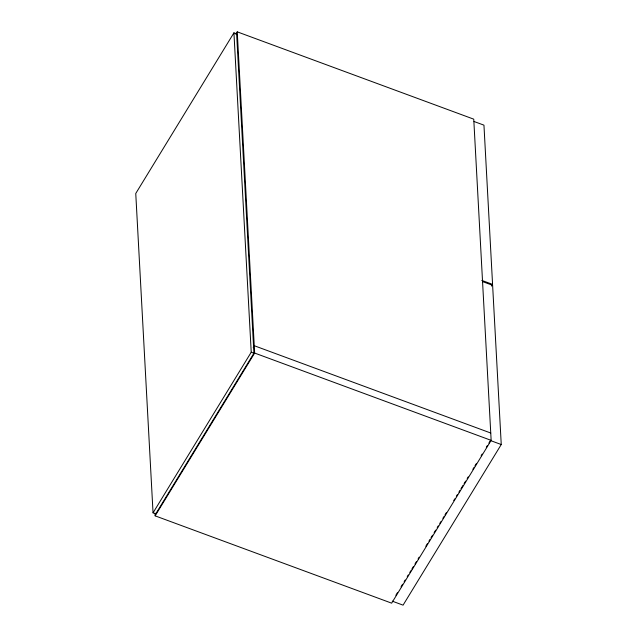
<?xml version="1.0" encoding="UTF-8"?>
<svg xmlns="http://www.w3.org/2000/svg" width="637" height="637" viewBox="0 0 637 637"><rect width="100%" height="100%" fill="white"/><g stroke="black" fill="none" stroke-linecap="round" stroke-linejoin="round"><path stroke-width="0.96" d="M233.93 32.853L135.753 193.481L153.047 512.849L155.754 513.844L253.924 353.224L236.63 33.857L233.93 32.853L251.225 352.221L153.047 512.849M235.794 34.215L237.243 31.85L473.753 119.167L491.151 440.366L391.651 603.159L155.141 515.851L154.99 513.096M253.208 347.412L254.243 345.716L490.753 433.025M155.141 515.851L254.641 353.057L237.243 31.85M491.541 286.077L492.576 284.381L483.953 125.155L474.039 121.5M395.88 595.245L397.432 592.705M401.047 586.788L402.592 584.248M404.145 581.716L405.18 580.02M407.242 576.644L408.277 574.948M409.83 572.416L410.865 570.728M411.9 569.032L413.445 566.5M414.998 563.96L416.55 561.428M418.095 558.888L419.13 557.2M425.85 546.212L427.395 543.672M428.948 541.139L429.983 539.443M431.018 537.755L432.563 535.215M434.116 532.683L435.668 530.143M437.213 527.611L438.248 525.923M439.801 523.383L440.836 521.695M442.898 518.311L443.933 516.623M444.968 514.927L446.513 512.395M453.751 500.555L454.786 498.867M456.331 496.334L457.366 494.638M458.919 492.106L459.954 490.41M460.981 488.722L463.051 485.338M464.086 483.65L465.631 481.118M467.184 478.578L468.219 476.89M472.869 469.278L473.904 467.59M474.931 465.902L476.484 463.362M481.134 455.75L482.169 454.062M486.302 447.301L487.337 445.605M488.89 443.073L490.434 440.533L501.247 444.53L403.07 605.15L392.265 601.161M481.763 280.391L492.576 284.381M482.711 281.642L492.624 285.304L501.247 444.53M254.641 353.057L491.151 440.366M251.225 352.221L253.924 353.224"/></g></svg>
